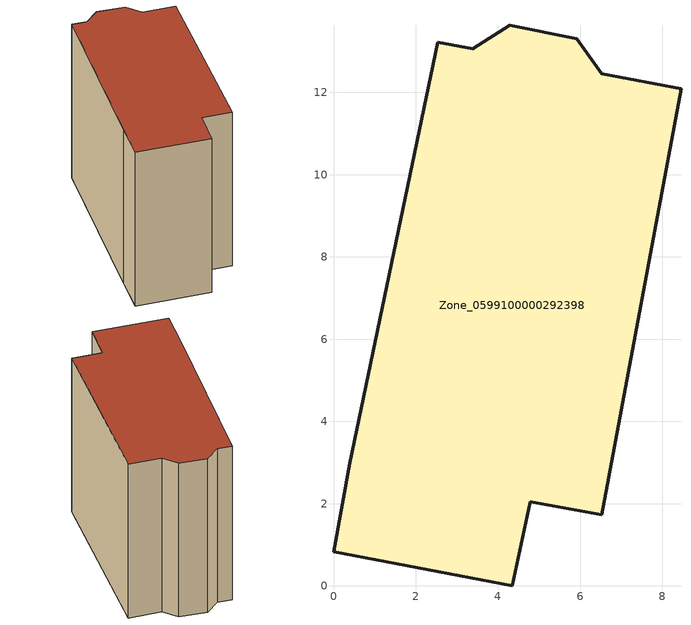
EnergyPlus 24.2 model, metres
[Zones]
Zone_0599100000292398
 floor ground (C_G): 6.52,12.45 8.45,12.09 6.52,1.73 4.79,2.05 4.35,0 0,0.83 0.4,2.98 2.53,13.22 3.38,13.06 4.29,13.64 5.92,13.3 z0
 wall outside (C_F): 0.4,2.98 0,0.83 4.35,0 4.79,2.05 6.52,1.73 8.45,12.09 6.52,12.45 5.92,13.3 4.29,13.64 3.38,13.06 2.53,13.22 0.4,2.98 z0:10.48
 roof outside (C_R): 2.53,13.22 0.4,2.98 0,0.83 4.35,0 4.79,2.05 6.52,1.73 8.45,12.09 6.52,12.45 5.92,13.3 4.29,13.64 3.38,13.06 z10.48
[BUILDING]
Pand.0599100000292398: North Axis=0; Terrain=City; Loads Convergence Tolerance Value=0.04; Temperature Convergence Tolerance Value=0.4; Solar Distribution=FullExterior; Maximum Number of Warmup Days=25; Minimum Number of Warmup Days=1
[Site:Location]
Rotterdam.The.Hague.AP_ZH_NLD Design_Conditions: Latitude=51.96; Longitude=4.45; Time Zone=1; Elevation=-4.5
[SITE:GROUNDTEMPERATURE:BUILDINGSURFACE]
18, 18, 18, 18, 18, 18, 18, 18, 18, 18, 18, 18
[MATERIAL] Thermal Absorptance=0.9; Solar Absorptance=0.7; Visible Absorptance=0.7
Name | Roughness | Thickness | Conductivity | Density | Specific Heat
G.TI.1946 | MediumSmooth | 0.15 | 1 | 540 | 1210
F.TI.1946 | Rough | 0.3 | 0.857143 | 1920 | 840
R.TI.1946 | MediumRough | 0.2 | 0.1 | 1500 | 1000
[CONSTRUCTION]
C_G: G.TI.1946
C_F: F.TI.1946
C_R: R.TI.1946
[ZONE]
Zone_0599100000292398: Type=1; Multiplier=1; Ceiling Height=Autocalculate; Volume=Autocalculate; Floor Area=autocalculate; Part of Total Floor Area=Yes
[ZONEINFILTRATION:DESIGNFLOWRATE]
Infil_Zone_0599100000292398: Zone or ZoneList or Space or SpaceList=Zone_0599100000292398; Schedule=AlwaysOn; Design Flow Rate Calculation Method=Flow/Area; Flow Rate per Floor Area=0.003; Constant Term Coefficient=1; Temperature Term Coefficient=0; Velocity Term Coefficient=0; Velocity Squared Term Coefficient=0
[HVACTEMPLATE:ZONE:IDEALLOADSAIRSYSTEM]
Zone_0599100000292398: Maximum Heating Supply Air Temperature=50; Minimum Cooling Supply Air Temperature=13; Maximum Heating Supply Air Humidity Ratio=0.0156; Minimum Cooling Supply Air Humidity Ratio=0.0077; Heating Limit=NoLimit; Cooling Limit=NoLimit; Dehumidification Control Type=ConstantSensibleHeatRatio; Cooling Sensible Heat Ratio=0.7; Dehumidification Setpoint=60; Humidification Control Type=None; Humidification Setpoint=30; Outdoor Air Method=None; Outdoor Air Flow Rate per Person=0.00944; Outdoor Air Flow Rate per Zone Floor Area=0; Outdoor Air Flow Rate per Zone=0; Demand Controlled Ventilation Type=None; Outdoor Air Economizer Type=NoEconomizer; Heat Recovery Type=None; Sensible Heat Recovery Effectiveness=0.7; Latent Heat Recovery Effectiveness=0.65
[ZONECONTROL:THERMOSTAT]
ThermostatControl_Zone_0599100000292398: Zone or ZoneList=Zone_0599100000292398; Control Type Schedule=DualSetpointControlType; Control 1=Thermostat_Zone_0599100000292398; Temperature Difference Between Cutout And Setpoint=0
[THERMOSTATSETPOINT:DUALSETPOINT]
Thermostat_Zone_0599100000292398: Heating Setpoint Temperature Schedule=HeatingSetpoint_Zone_0599100000292398; Cooling Setpoint Temperature Schedule=CoolingSetpoint_Zone_0599100000292398
[SCHEDULE:COMPACT]
HeatingSetpoint_Zone_0599100000292398: Through: 12/31, For: AllDays, Until: 24:00, 21
CoolingSetpoint_Zone_0599100000292398: Through: 12/31, For: AllDays, Until: 24:00, 24
DualSetpointControlType: Through: 12/31, For: AllDays, Until: 24:00, 4
AlwaysOn: Through: 12/31, For: AllDays, Until: 24:00, 1
